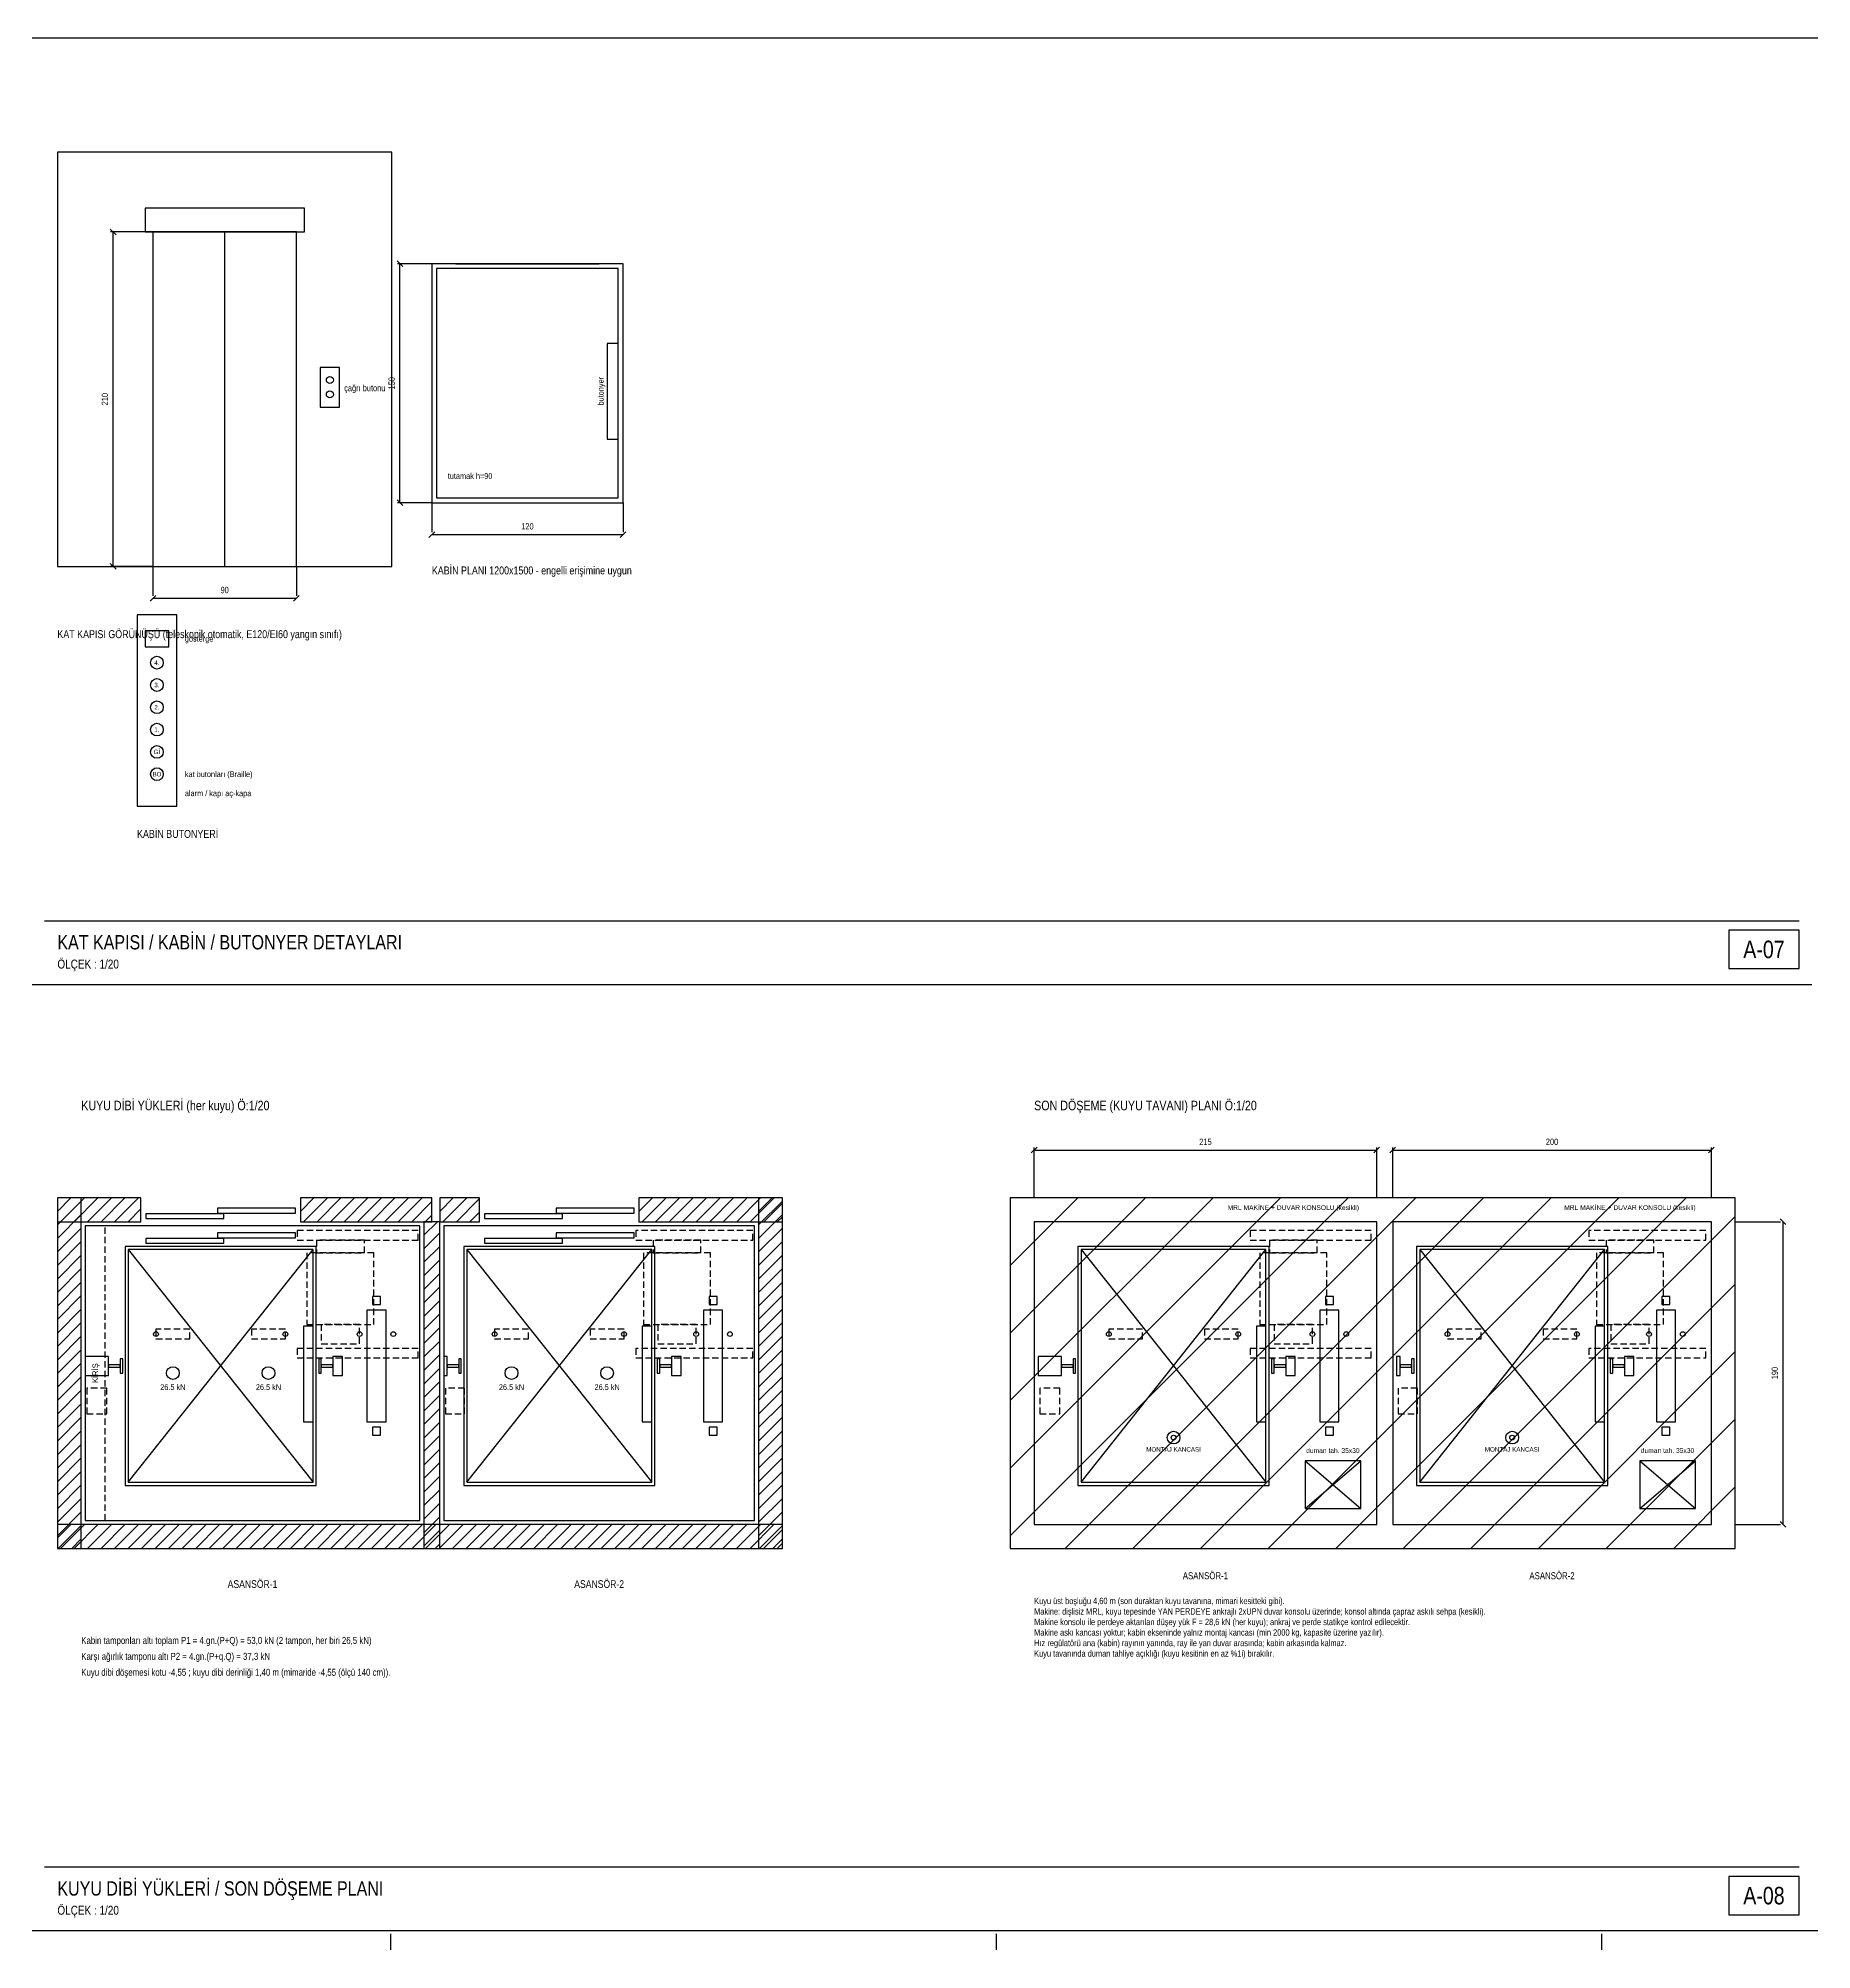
# Model space of a CAD drawing. Header units: centimetres. Extents: x 0 to 12547, y -30 to 2970.
# Drawn here: x 5247 to 8029, y -30 to 2970 of the extents above; entities that cross this region are included whole.
import ezdxf
from ezdxf.enums import TextEntityAlignment as Align

# ---------------------------------------------------------------- set-up
doc = ezdxf.new("R2010")
doc.units = ezdxf.units.CM
doc.linetypes.add('CENTER', pattern=[40, 25, -5, 5, -5])
doc.linetypes.add('DASHED', pattern=[15, 10, -5])
for name, color, linetype in [('SCOTT-ANTET', 4, 'CONTINUOUS'), ('SCOTT-BASLIK', 5, 'CONTINUOUS'), ('SCOTT-CERCEVE', 7, 'CONTINUOUS'), ('SCOTT-DUVAR', 7, 'CONTINUOUS'), ('SCOTT-EKSEN', 8, 'CENTER'), ('SCOTT-HALAT', 6, 'CONTINUOUS'), ('SCOTT-KA', 30, 'CONTINUOUS'), ('SCOTT-KABIN', 5, 'CONTINUOUS'), ('SCOTT-KAPI', 3, 'CONTINUOUS'), ('SCOTT-KIRIS', 1, 'DASHED'), ('SCOTT-MOTOR', 6, 'CONTINUOUS'), ('SCOTT-MOTOR-GIZLI', 6, 'DASHED'), ('SCOTT-OLCU', 3, 'CONTINUOUS'), ('SCOTT-RAY', 1, 'CONTINUOUS'), ('SCOTT-SIVA', 8, 'CONTINUOUS'), ('SCOTT-TARAMA', 8, 'CONTINUOUS'), ('SCOTT-YAZI', 4, 'CONTINUOUS'), ('SCOTT-YUK', 1, 'CONTINUOUS')]:
    doc.layers.add(name, color=color, linetype=linetype)
doc.styles.get("Standard").update_dxf_attribs({"font": 'arial.ttf', "width": 0.8})

msp = doc.modelspace()

# ---------------------------------------------------------------- linework, layer by layer
at = {"layer": 'SCOTT-ANTET'}
for p, q in [((5256.7, 1585), (8009.2, 1585)), ((5256.7, 100), (8009.2, 100))]:
    msp.add_line(p, q, dxfattribs=at)
for points in [[(7899.2, 1510), (8009.2, 1510), (8009.2, 1570), (7899.2, 1570)], [(7899.2, 25), (8009.2, 25), (8009.2, 85), (7899.2, 85)]]:
    msp.add_lwpolyline(points, close=True, dxfattribs=at)
at = {"layer": 'SCOTT-CERCEVE'}
msp.add_line((5236.7, 1485), (8029.2, 1485), dxfattribs=at)
for points in [[(0, 0), (12546.7, 0), (12546.7, 2970), (0, 2970)], [(100, 0), (12521.7, 0), (12521.7, 2970), (100, 2970)]]:
    msp.add_lwpolyline(points, close=True, dxfattribs=at)
at = {"layer": 'SCOTT-DUVAR'}
for points in [[(5276.7, 2141), (5801.7, 2141), (5801.7, 2791), (5276.7, 2791)], [(5276.7, 600), (5314.2, 600), (5314.2, 1150), (5276.7, 1150)], [(5276.7, 1112.5), (5407.9, 1112.5), (5407.9, 1150), (5276.7, 1150)], [(5657.9, 1112.5), (5864.2, 1112.5), (5864.2, 1150), (5657.9, 1150)], [(5876.7, 1112.5), (5939.2, 1112.5), (5939.2, 1150), (5876.7, 1150)], [(6189.2, 1112.5), (6414.2, 1112.5), (6414.2, 1150), (6189.2, 1150)], [(6376.7, 600), (6414.2, 600), (6414.2, 1150), (6376.7, 1150)], [(6771.7, 600), (7909.2, 600), (7909.2, 1150), (6771.7, 1150)], [(5851.7, 600), (5876.7, 600), (5876.7, 1112.5), (5851.7, 1112.5)], [(5276.7, 600), (6414.2, 600), (6414.2, 637.5), (5276.7, 637.5)]]:
    msp.add_lwpolyline(points, close=True, dxfattribs=at)
at = {"layer": 'SCOTT-EKSEN'}
for p, q in [((5800, -30), (5800, -5)), ((6750, -30), (6750, -5)), ((7700, -30), (7700, -5))]:
    msp.add_line(p, q, dxfattribs=at)
at = {"layer": 'SCOTT-HALAT'}
for centre in [(5431.4, 936.2), (5634.4, 936.2), (5750.8, 936.2), (5803.8, 936.2), (5962.7, 936.2), (6165.7, 936.2), (6278.9, 936.2), (6331.9, 936.2), (6926.4, 936.2), (7129.4, 936.2), (7245.8, 936.2), (7298.8, 936.2), (7457.7, 936.2), (7660.7, 936.2), (7773.9, 936.2), (7826.9, 936.2)]:
    msp.add_circle(centre, 3.75, dxfattribs=at)
at = {"layer": 'SCOTT-KA'}
for points in [[(5762.3, 798.8), (5792.3, 798.8), (5792.3, 973.8), (5762.3, 973.8)], [(6290.4, 798.8), (6320.4, 798.8), (6320.4, 973.8), (6290.4, 973.8)], [(7257.3, 798.8), (7287.3, 798.8), (7287.3, 973.8), (7257.3, 973.8)], [(7785.4, 798.8), (7815.4, 798.8), (7815.4, 973.8), (7785.4, 973.8)]]:
    msp.add_lwpolyline(points, close=True, dxfattribs=at)
at = {"layer": 'SCOTT-KABIN'}
for p, q in [((5871.7, 2466), (5871.7, 2466)), ((5387.9, 703.8), (5677.9, 1068.8)), ((5387.9, 1068.8), (5677.9, 703.8)), ((5919.2, 703.8), (6209.2, 1068.8)), ((5919.2, 1068.8), (6209.2, 703.8)), ((6882.9, 703.8), (7172.9, 1068.8)), ((6882.9, 1068.8), (7172.9, 703.8)), ((7414.2, 703.8), (7704.2, 1068.8)), ((7414.2, 1068.8), (7704.2, 703.8))]:
    msp.add_line(p, q, dxfattribs=at)
for points in [[(5864.2, 2241), (6164.2, 2241), (6164.2, 2616), (5864.2, 2616)], [(5871.7, 2248.5), (6156.7, 2248.5), (6156.7, 2608.5), (5871.7, 2608.5)], [(6139.2, 2341), (6156.7, 2341), (6156.7, 2491), (6139.2, 2491)], [(5401.7, 1765), (5464.2, 1765), (5464.2, 2065), (5401.7, 2065)], [(5414.2, 2015), (5451.7, 2015), (5451.7, 2040), (5414.2, 2040)], [(5382.9, 698.8), (5682.9, 698.8), (5682.9, 1073.8), (5382.9, 1073.8)], [(5387.9, 703.8), (5677.9, 703.8), (5677.9, 1068.8), (5387.9, 1068.8)], [(5914.2, 698.8), (6214.2, 698.8), (6214.2, 1073.8), (5914.2, 1073.8)], [(5919.2, 703.8), (6209.2, 703.8), (6209.2, 1068.8), (5919.2, 1068.8)], [(6877.9, 698.8), (7177.9, 698.8), (7177.9, 1073.8), (6877.9, 1073.8)], [(6882.9, 703.8), (7172.9, 703.8), (7172.9, 1068.8), (6882.9, 1068.8)], [(7409.2, 698.8), (7709.2, 698.8), (7709.2, 1073.8), (7409.2, 1073.8)], [(7414.2, 703.8), (7704.2, 703.8), (7704.2, 1068.8), (7414.2, 1068.8)], [(5662.9, 798.8), (5677.9, 798.8), (5677.9, 948.8), (5662.9, 948.8)], [(6194.2, 798.8), (6209.2, 798.8), (6209.2, 948.8), (6194.2, 948.8)], [(7157.9, 798.8), (7172.9, 798.8), (7172.9, 948.8), (7157.9, 948.8)], [(7689.2, 798.8), (7704.2, 798.8), (7704.2, 948.8), (7689.2, 948.8)]]:
    msp.add_lwpolyline(points, close=True, dxfattribs=at)
for centre in [(5432.9, 1990), (5432.9, 1955), (5432.9, 1920), (5432.9, 1885), (5432.9, 1850), (5432.9, 1815)]:
    msp.add_circle(centre, 10, dxfattribs=at)
at = {"layer": 'SCOTT-KAPI'}
for p, q in [((5539.2, 2141), (5539.2, 2666)), ((5901.7, 2616), (6126.7, 2616))]:
    msp.add_line(p, q, dxfattribs=at)
for points in [[(5414.2, 2666), (5664.2, 2666), (5664.2, 2703.5), (5414.2, 2703.5)], [(5426.7, 2141), (5651.7, 2141), (5651.7, 2666), (5426.7, 2666)], [(5689.2, 2391), (5719.2, 2391), (5719.2, 2453.5), (5689.2, 2453.5)], [(5415.4, 1117.5), (5537.9, 1117.5), (5537.9, 1125), (5415.4, 1125)], [(5527.9, 1126.2), (5650.4, 1126.2), (5650.4, 1133.8), (5527.9, 1133.8)], [(5946.7, 1117.5), (6069.2, 1117.5), (6069.2, 1125), (5946.7, 1125)], [(6059.2, 1126.2), (6181.7, 1126.2), (6181.7, 1133.8), (6059.2, 1133.8)], [(5415.4, 1078.8), (5537.9, 1078.8), (5537.9, 1086.2), (5415.4, 1086.2)], [(5527.9, 1087.5), (5650.4, 1087.5), (5650.4, 1095), (5527.9, 1095)], [(5946.7, 1078.8), (6069.2, 1078.8), (6069.2, 1086.2), (5946.7, 1086.2)], [(6059.2, 1087.5), (6181.7, 1087.5), (6181.7, 1095), (6059.2, 1095)]]:
    msp.add_lwpolyline(points, close=True, dxfattribs=at)
for centre in [(5704.2, 2433.5), (5704.2, 2411)]:
    msp.add_circle(centre, 5.5, dxfattribs=at)
at = {"layer": 'SCOTT-KIRIS'}
msp.add_lwpolyline([(5320.4, 643.8), (5351.7, 643.8), (5351.7, 1106.2), (5320.4, 1106.2)], close=True, dxfattribs=at)
at = {"layer": 'SCOTT-MOTOR'}
for p, q in [((7234.2, 662.5), (7321.7, 737.5)), ((7234.2, 737.5), (7321.7, 662.5)), ((7759.2, 662.5), (7846.7, 737.5)), ((7759.2, 737.5), (7846.7, 662.5))]:
    msp.add_line(p, q, dxfattribs=at)
for points in [[(7234.2, 662.5), (7321.7, 662.5), (7321.7, 737.5), (7234.2, 737.5)], [(7759.2, 662.5), (7846.7, 662.5), (7846.7, 737.5), (7759.2, 737.5)]]:
    msp.add_lwpolyline(points, close=True, dxfattribs=at)
for centre, radius in [((7027.9, 773.8), 10), ((7559.2, 773.8), 10), ((7027.9, 773.8), 3.75), ((7559.2, 773.8), 3.75)]:
    msp.add_circle(centre, radius, dxfattribs=at)
at = {"layer": 'SCOTT-MOTOR-GIZLI'}
for points in [[(5652.9, 1083.8), (5842.9, 1083.8), (5842.9, 1098.8), (5652.9, 1098.8)], [(5683.3, 1063.8), (5758.3, 1063.8), (5758.3, 1083.8), (5683.3, 1083.8)], [(6184.2, 1083.8), (6367.9, 1083.8), (6367.9, 1098.8), (6184.2, 1098.8)], [(6211.4, 1063.8), (6286.4, 1063.8), (6286.4, 1083.8), (6211.4, 1083.8)], [(7147.9, 1083.8), (7337.9, 1083.8), (7337.9, 1098.8), (7147.9, 1098.8)], [(7178.3, 1063.8), (7253.3, 1063.8), (7253.3, 1083.8), (7178.3, 1083.8)], [(7679.2, 1083.8), (7862.9, 1083.8), (7862.9, 1098.8), (7679.2, 1098.8)], [(7706.4, 1063.8), (7781.4, 1063.8), (7781.4, 1083.8), (7706.4, 1083.8)], [(5668.3, 951.2), (5773.3, 951.2), (5773.3, 1063.8), (5668.3, 1063.8)], [(6196.4, 951.2), (6301.4, 951.2), (6301.4, 1063.8), (6196.4, 1063.8)], [(7163.3, 951.2), (7268.3, 951.2), (7268.3, 1063.8), (7163.3, 1063.8)], [(7691.4, 951.2), (7796.4, 951.2), (7796.4, 1063.8), (7691.4, 1063.8)], [(5431.4, 928.8), (5484.4, 928.8), (5484.4, 943.8), (5431.4, 943.8)], [(5581.4, 928.8), (5634.4, 928.8), (5634.4, 943.8), (5581.4, 943.8)], [(5690.8, 921.2), (5750.8, 921.2), (5750.8, 951.2), (5690.8, 951.2)], [(5962.7, 928.8), (6015.7, 928.8), (6015.7, 943.8), (5962.7, 943.8)], [(6112.7, 928.8), (6165.7, 928.8), (6165.7, 943.8), (6112.7, 943.8)], [(6218.9, 921.2), (6278.9, 921.2), (6278.9, 951.2), (6218.9, 951.2)], [(6926.4, 928.8), (6979.4, 928.8), (6979.4, 943.8), (6926.4, 943.8)], [(7076.4, 928.8), (7129.4, 928.8), (7129.4, 943.8), (7076.4, 943.8)], [(7185.8, 921.2), (7245.8, 921.2), (7245.8, 951.2), (7185.8, 951.2)], [(7457.7, 928.8), (7510.7, 928.8), (7510.7, 943.8), (7457.7, 943.8)], [(7607.7, 928.8), (7660.7, 928.8), (7660.7, 943.8), (7607.7, 943.8)], [(7713.9, 921.2), (7773.9, 921.2), (7773.9, 951.2), (7713.9, 951.2)], [(5652.9, 898.8), (5842.9, 898.8), (5842.9, 913.8), (5652.9, 913.8)], [(6184.2, 898.8), (6367.9, 898.8), (6367.9, 913.8), (6184.2, 913.8)], [(7147.9, 898.8), (7337.9, 898.8), (7337.9, 913.8), (7147.9, 913.8)], [(7679.2, 898.8), (7862.9, 898.8), (7862.9, 913.8), (7679.2, 913.8)], [(5322.9, 811.2), (5354.4, 811.2), (5354.4, 851.2), (5322.9, 851.2)], [(5885.4, 811.2), (5915.4, 811.2), (5915.4, 851.2), (5885.4, 851.2)], [(6817.9, 811.2), (6849.4, 811.2), (6849.4, 851.2), (6817.9, 851.2)], [(7380.4, 811.2), (7410.4, 811.2), (7410.4, 851.2), (7380.4, 851.2)]]:
    msp.add_lwpolyline(points, close=True, dxfattribs=at)
at = {"layer": 'SCOTT-OLCU'}
for p, q in [((5368.7, 2661.5), (5359.7, 2670.5)), ((5426.7, 2666), (5360.2, 2666)), ((5364.2, 2141), (5364.2, 2666)), ((5818.7, 2611.5), (5809.7, 2620.5)), ((5864.2, 2616), (5810.2, 2616)), ((5814.2, 2241), (5814.2, 2616)), ((5818.7, 2236.5), (5809.7, 2245.5)), ((5864.2, 2241), (5810.2, 2241)), ((5864.2, 2241), (5864.2, 2195)), ((6164.2, 2241), (6164.2, 2195)), ((5859.7, 2186.5), (5868.7, 2195.5)), ((5864.2, 2191), (6164.2, 2191)), ((6159.7, 2186.5), (6168.7, 2195.5)), ((5368.7, 2136.5), (5359.7, 2145.5)), ((5426.7, 2141), (5360.2, 2141)), ((5426.7, 2141), (5426.7, 2095)), ((5651.7, 2141), (5651.7, 2095)), ((5422.2, 2086.5), (5431.2, 2095.5)), ((5426.7, 2091), (5651.7, 2091)), ((5647.2, 2086.5), (5656.2, 2095.5)), ((6804.7, 1220.5), (6813.7, 1229.5)), ((6809.2, 1150), (6809.2, 1229)), ((6809.2, 1225), (7346.7, 1225)), ((7342.2, 1220.5), (7351.2, 1229.5)), ((7346.7, 1150), (7346.7, 1229)), ((7367.2, 1220.5), (7376.2, 1229.5)), ((7371.7, 1150), (7371.7, 1229)), ((7371.7, 1225), (7871.7, 1225)), ((7867.2, 1220.5), (7876.2, 1229.5)), ((7871.7, 1150), (7871.7, 1229)), ((7909.2, 1112.5), (7980.2, 1112.5)), ((7988.7, 1108), (7979.7, 1117)), ((7984.2, 637.5), (7984.2, 1112.5)), ((7909.2, 637.5), (7980.2, 637.5)), ((7988.7, 633), (7979.7, 642))]:
    msp.add_line(p, q, dxfattribs=at)
at = {"layer": 'SCOTT-RAY'}
for points in [[(5771.1, 982.5), (5783.6, 982.5), (5783.6, 995), (5771.1, 995)], [(6299.2, 982.5), (6311.7, 982.5), (6311.7, 995), (6299.2, 995)], [(7266.1, 982.5), (7278.6, 982.5), (7278.6, 995), (7266.1, 995)], [(7794.2, 982.5), (7806.7, 982.5), (7806.7, 995), (7794.2, 995)], [(5320.4, 871.2), (5356.9, 871.2), (5356.9, 901.2), (5320.4, 901.2)], [(5708.9, 871.2), (5723.9, 871.2), (5723.9, 901.2), (5708.9, 901.2)], [(5882.9, 871.2), (5888.2, 871.2), (5888.2, 901.2), (5882.9, 901.2)], [(6240.2, 871.2), (6255.2, 871.2), (6255.2, 901.2), (6240.2, 901.2)], [(6815.4, 871.2), (6851.9, 871.2), (6851.9, 901.2), (6815.4, 901.2)], [(7203.9, 871.2), (7218.9, 871.2), (7218.9, 901.2), (7203.9, 901.2)], [(7377.9, 871.2), (7383.2, 871.2), (7383.2, 901.2), (7377.9, 901.2)], [(7735.2, 871.2), (7750.2, 871.2), (7750.2, 901.2), (7735.2, 901.2)], [(5356.9, 884.2), (5375.2, 884.2), (5375.2, 888.2), (5356.9, 888.2)], [(5375.2, 875.1), (5379.2, 875.1), (5379.2, 897.4), (5375.2, 897.4)], [(5686.7, 875.1), (5690.7, 875.1), (5690.7, 897.4), (5686.7, 897.4)], [(5690.7, 884.2), (5708.9, 884.2), (5708.9, 888.2), (5690.7, 888.2)], [(5888.2, 884.2), (5906.4, 884.2), (5906.4, 888.2), (5888.2, 888.2)], [(5906.4, 875.1), (5910.4, 875.1), (5910.4, 897.4), (5906.4, 897.4)], [(6217.9, 875.1), (6221.9, 875.1), (6221.9, 897.4), (6217.9, 897.4)], [(6221.9, 884.2), (6240.2, 884.2), (6240.2, 888.2), (6221.9, 888.2)], [(6851.9, 884.2), (6870.2, 884.2), (6870.2, 888.2), (6851.9, 888.2)], [(6870.2, 875.1), (6874.2, 875.1), (6874.2, 897.4), (6870.2, 897.4)], [(7181.7, 875.1), (7185.7, 875.1), (7185.7, 897.4), (7181.7, 897.4)], [(7185.7, 884.2), (7203.9, 884.2), (7203.9, 888.2), (7185.7, 888.2)], [(7383.2, 884.2), (7401.4, 884.2), (7401.4, 888.2), (7383.2, 888.2)], [(7401.4, 875.1), (7405.4, 875.1), (7405.4, 897.4), (7401.4, 897.4)], [(7712.9, 875.1), (7716.9, 875.1), (7716.9, 897.4), (7712.9, 897.4)], [(7716.9, 884.2), (7735.2, 884.2), (7735.2, 888.2), (7716.9, 888.2)], [(5771.1, 777.5), (5783.6, 777.5), (5783.6, 790), (5771.1, 790)], [(6299.2, 777.5), (6311.7, 777.5), (6311.7, 790), (6299.2, 790)], [(7266.1, 777.5), (7278.6, 777.5), (7278.6, 790), (7266.1, 790)], [(7794.2, 777.5), (7806.7, 777.5), (7806.7, 790), (7794.2, 790)]]:
    msp.add_lwpolyline(points, close=True, dxfattribs=at)
at = {"layer": 'SCOTT-SIVA'}
for points in [[(6809.2, 637.5), (7346.7, 637.5), (7346.7, 1112.5), (6809.2, 1112.5)], [(7371.7, 637.5), (7871.7, 637.5), (7871.7, 1112.5), (7371.7, 1112.5)], [(5320.4, 643.8), (5845.4, 643.8), (5845.4, 1106.2), (5320.4, 1106.2)], [(5882.9, 643.8), (6370.4, 643.8), (6370.4, 1106.2), (5882.9, 1106.2)]]:
    msp.add_lwpolyline(points, close=True, dxfattribs=at)
at = {"layer": 'SCOTT-TARAMA'}
for p, q in [((5276.7, 1128.8), (5297.9, 1150)), ((5276.7, 1128.8), (5297.9, 1150)), ((5276.7, 1107.6), (5314.2, 1145.1)), ((5281.6, 1112.5), (5319.1, 1150)), ((5302.8, 1112.5), (5340.3, 1150)), ((5324, 1112.5), (5361.5, 1150)), ((5345.2, 1112.5), (5382.7, 1150)), ((5366.5, 1112.5), (5404, 1150)), ((5657.9, 1128.8), (5679.1, 1150)), ((5662.9, 1112.5), (5700.4, 1150)), ((5684.1, 1112.5), (5721.6, 1150)), ((5705.3, 1112.5), (5742.8, 1150)), ((5726.5, 1112.5), (5764, 1150)), ((5747.7, 1112.5), (5785.2, 1150)), ((5768.9, 1112.5), (5806.4, 1150)), ((5790.1, 1112.5), (5827.6, 1150)), ((5811.3, 1112.5), (5848.8, 1150)), ((5832.6, 1112.5), (5864.2, 1144.1)), ((5876.7, 1128.8), (5897.9, 1150)), ((5881.6, 1112.5), (5919.1, 1150)), ((5902.8, 1112.5), (5939.2, 1148.9)), ((6189.2, 1128.8), (6210.4, 1150)), ((6194.1, 1112.5), (6231.6, 1150)), ((6215.3, 1112.5), (6252.8, 1150)), ((6236.5, 1112.5), (6274, 1150)), ((6257.7, 1112.5), (6295.2, 1150)), ((6279, 1112.5), (6316.5, 1150)), ((6300.2, 1112.5), (6337.7, 1150)), ((6321.4, 1112.5), (6358.9, 1150)), ((6342.6, 1112.5), (6380.1, 1150)), ((6363.8, 1112.5), (6401.3, 1150)), ((6376.7, 1128.8), (6397.9, 1150)), ((6376.7, 1107.6), (6414.2, 1145.1)), ((6385, 1112.5), (6414.2, 1141.7)), ((6771.7, 1043.9), (6877.7, 1150)), ((6771.7, 937.9), (6983.8, 1150)), ((6771.7, 831.8), (7089.9, 1150)), ((6771.7, 725.7), (7195.9, 1150)), ((6771.7, 619.7), (7302, 1150)), ((6858.1, 600), (7408.1, 1150)), ((6964.1, 600), (7514.1, 1150)), ((7070.2, 600), (7620.2, 1150)), ((7176.3, 600), (7726.3, 1150)), ((7282.3, 600), (7832.3, 1150)), ((5276.7, 1086.4), (5314.2, 1123.9)), ((5387.7, 1112.5), (5407.9, 1132.8)), ((5851.7, 1091.3), (5872.9, 1112.5)), ((5853.8, 1112.5), (5864.2, 1122.9)), ((5924, 1112.5), (5939.2, 1127.6)), ((6376.7, 1086.4), (6414.2, 1123.9)), ((6406.2, 1112.5), (6414.2, 1120.4)), ((7388.4, 600), (7909.2, 1120.8)), ((5276.7, 1065.1), (5314.2, 1102.6)), ((5276.7, 1043.9), (5314.2, 1081.4)), ((5851.7, 1070.1), (5876.7, 1095.1)), ((6376.7, 1065.1), (6414.2, 1102.6)), ((6376.7, 1043.9), (6414.2, 1081.4)), ((5276.7, 1022.7), (5314.2, 1060.2)), ((5851.7, 1048.9), (5876.7, 1073.9)), ((5851.7, 1027.6), (5876.7, 1052.6)), ((6376.7, 1022.7), (6414.2, 1060.2)), ((5276.7, 1001.5), (5314.2, 1039)), ((5851.7, 1006.4), (5876.7, 1031.4)), ((6376.7, 1001.5), (6414.2, 1039)), ((5276.7, 980.3), (5314.2, 1017.8)), ((5276.7, 959.1), (5314.2, 996.6)), ((5851.7, 985.2), (5876.7, 1010.2)), ((6376.7, 980.3), (6414.2, 1017.8)), ((6376.7, 959.1), (6414.2, 996.6)), ((7494.5, 600), (7909.2, 1014.7)), ((5276.7, 937.9), (5314.2, 975.4)), ((5851.7, 964), (5876.7, 989)), ((5851.7, 942.8), (5876.7, 967.8)), ((6376.7, 937.9), (6414.2, 975.4)), ((5276.7, 916.7), (5314.2, 954.2)), ((5276.7, 895.4), (5314.2, 932.9)), ((5851.7, 921.6), (5876.7, 946.6)), ((6376.7, 916.7), (6414.2, 954.2)), ((6376.7, 895.4), (6414.2, 932.9)), ((5276.7, 874.2), (5314.2, 911.7)), ((5851.7, 900.4), (5876.7, 925.4)), ((5851.7, 879.2), (5876.7, 904.2)), ((6376.7, 874.2), (6414.2, 911.7)), ((7600.5, 600), (7909.2, 908.7)), ((5276.7, 853), (5314.2, 890.5)), ((5851.7, 857.9), (5876.7, 882.9)), ((6376.7, 853), (6414.2, 890.5)), ((5276.7, 831.8), (5314.2, 869.3)), ((5276.7, 810.6), (5314.2, 848.1)), ((5851.7, 836.7), (5876.7, 861.7)), ((5851.7, 815.5), (5876.7, 840.5)), ((6376.7, 831.8), (6414.2, 869.3)), ((6376.7, 810.6), (6414.2, 848.1)), ((5276.7, 789.4), (5314.2, 826.9)), ((5851.7, 794.3), (5876.7, 819.3)), ((6376.7, 789.4), (6414.2, 826.9)), ((5276.7, 768.2), (5314.2, 805.7)), ((5276.7, 747), (5314.2, 784.5)), ((5851.7, 773.1), (5876.7, 798.1)), ((6376.7, 768.2), (6414.2, 805.7)), ((6376.7, 747), (6414.2, 784.5)), ((7706.6, 600), (7909.2, 802.6)), ((5276.7, 725.7), (5314.2, 763.2)), ((5851.7, 751.9), (5876.7, 776.9)), ((5851.7, 730.7), (5876.7, 755.7)), ((6376.7, 725.7), (6414.2, 763.2)), ((5276.7, 704.5), (5314.2, 742)), ((5276.7, 683.3), (5314.2, 720.8)), ((5851.7, 709.5), (5876.7, 734.5)), ((6376.7, 704.5), (6414.2, 742)), ((6376.7, 683.3), (6414.2, 720.8)), ((5276.7, 662.1), (5314.2, 699.6)), ((5851.7, 688.2), (5876.7, 713.2)), ((5851.7, 667), (5876.7, 692)), ((6376.7, 662.1), (6414.2, 699.6)), ((7812.7, 600), (7909.2, 696.5)), ((5276.7, 640.9), (5314.2, 678.4)), ((5851.7, 645.8), (5876.7, 670.8)), ((6376.7, 640.9), (6414.2, 678.4)), ((5276.7, 619.7), (5314.2, 657.2)), ((5276.7, 616.3), (5297.9, 637.5)), ((5278.2, 600), (5314.2, 636)), ((5281.6, 600), (5319.1, 637.5)), ((5302.8, 600), (5340.3, 637.5)), ((5324, 600), (5361.5, 637.5)), ((5345.2, 600), (5382.7, 637.5)), ((5366.5, 600), (5404, 637.5)), ((5387.7, 600), (5425.2, 637.5)), ((5408.9, 600), (5446.4, 637.5)), ((5430.1, 600), (5467.6, 637.5)), ((5451.3, 600), (5488.8, 637.5)), ((5472.5, 600), (5510, 637.5)), ((5493.7, 600), (5531.2, 637.5)), ((5514.9, 600), (5552.4, 637.5)), ((5536.2, 600), (5573.7, 637.5)), ((5557.4, 600), (5594.9, 637.5)), ((5578.6, 600), (5616.1, 637.5)), ((5599.8, 600), (5637.3, 637.5)), ((5621, 600), (5658.5, 637.5)), ((5642.2, 600), (5679.7, 637.5)), ((5663.4, 600), (5700.9, 637.5)), ((5684.7, 600), (5722.2, 637.5)), ((5705.9, 600), (5743.4, 637.5)), ((5727.1, 600), (5764.6, 637.5)), ((5748.3, 600), (5785.8, 637.5)), ((5769.5, 600), (5807, 637.5)), ((5790.7, 600), (5828.2, 637.5)), ((5811.9, 600), (5849.4, 637.5)), ((5833.1, 600), (5870.6, 637.5)), ((5851.7, 624.6), (5876.7, 649.6)), ((5854.4, 600), (5891.9, 637.5)), ((5875.6, 600), (5913.1, 637.5)), ((5896.8, 600), (5934.3, 637.5)), ((5918, 600), (5955.5, 637.5)), ((5939.2, 600), (5976.7, 637.5)), ((5960.4, 600), (5997.9, 637.5)), ((5981.6, 600), (6019.1, 637.5)), ((6002.8, 600), (6040.3, 637.5)), ((6024.1, 600), (6061.6, 637.5)), ((6045.3, 600), (6082.8, 637.5)), ((6066.5, 600), (6104, 637.5)), ((6087.7, 600), (6125.2, 637.5)), ((6108.9, 600), (6146.4, 637.5)), ((6130.1, 600), (6167.6, 637.5)), ((6151.3, 600), (6188.8, 637.5)), ((6172.6, 600), (6210.1, 637.5)), ((6193.8, 600), (6231.3, 637.5)), ((6215, 600), (6252.5, 637.5)), ((6236.2, 600), (6273.7, 637.5)), ((6257.4, 600), (6294.9, 637.5)), ((6278.6, 600), (6316.1, 637.5)), ((6299.8, 600), (6337.3, 637.5)), ((6321, 600), (6358.5, 637.5)), ((6342.3, 600), (6379.8, 637.5)), ((6363.5, 600), (6401, 637.5)), ((6376.7, 619.7), (6414.2, 657.2)), ((6378.2, 600), (6414.2, 636)), ((5299.4, 600), (5314.2, 614.7)), ((5851.7, 603.4), (5876.7, 628.4)), ((5869.5, 600), (5876.7, 607.2)), ((6384.7, 600), (6414.2, 629.5)), ((6399.4, 600), (6414.2, 614.7)), ((6405.9, 600), (6414.2, 608.3))]:
    msp.add_line(p, q, dxfattribs=at)
at = {"layer": 'SCOTT-YUK'}
for centre in [(5457.9, 875), (5607.9, 875), (5989.2, 875), (6139.2, 875)]:
    msp.add_circle(centre, 10, dxfattribs=at)

# ---------------------------------------------------------------- texts
at = {"layer": 'SCOTT-ANTET', "width": 0.8}
for s, p in [('A-07', (7954.2, 1540)), ('A-08', (7954.2, 55))]:
    msp.add_text(s, height=27.5, dxfattribs=at).set_placement(p, align=Align.MIDDLE_CENTER)
for p in [(5276.7, 1510), (5276.7, 25)]:
    msp.add_text('ÖLÇEK : 1/20', height=14, dxfattribs=at).set_placement(p)
at = {"layer": 'SCOTT-BASLIK', "width": 0.8}
for s, height, p in [('KABİN PLANI 1200x1500 - engelli erişimine uygun', 12.5, (5864.2, 2128.5)), ('KAT KAPISI GÖRÜNÜŞÜ (teleskopik otomatik, E120/EI60 yangın sınıfı)', 12.5, (5276.7, 2028.5)), ('KABİN BUTONYERİ', 12.5, (5401.7, 1715)), ('KAT KAPISI / KABİN / BUTONYER DETAYLARI', 22.5, (5276.7, 1540)), ('KUYU DİBİ YÜKLERİ (her kuyu) Ö:1/20', 15, (5314.2, 1287.5)), ('SON DÖŞEME (KUYU TAVANI) PLANI Ö:1/20', 15, (6809.2, 1287.5)), ('KUYU DİBİ YÜKLERİ / SON DÖŞEME PLANI', 22.5, (5276.7, 55))]:
    msp.add_text(s, height=height, dxfattribs=at).set_placement(p)
for s, height, p in [('ASANSÖR-1', 12.1, (5582.9, 550)), ('ASANSÖR-2', 12.1, (6126.7, 550)), ('ASANSÖR-1', 11, (7077.9, 562.5)), ('ASANSÖR-2', 11, (7621.7, 562.5))]:
    msp.add_text(s, height=height, dxfattribs=at).set_placement(p, align=Align.TOP_CENTER)
at = {"layer": 'SCOTT-KIRIS', "width": 0.8}
msp.add_text('KİRİŞ', height=8.8, rotation=90, dxfattribs=at).set_placement((5336.1, 875), align=Align.MIDDLE_CENTER)
at = {"layer": 'SCOTT-MOTOR', "width": 0.8}
for s, p in [('MRL MAKİNE + DUVAR KONSOLU (kesikli)', (7215.8, 1128.8)), ('MRL MAKİNE + DUVAR KONSOLU (kesikli)', (7743.9, 1128.8)), ('duman tah. 35x30', (7277.9, 747.5)), ('duman tah. 35x30', (7802.9, 747.5))]:
    msp.add_text(s, height=7.5, dxfattribs=at).set_placement(p, align=Align.BOTTOM_CENTER)
for p in [(7027.9, 758.8), (7559.2, 758.8)]:
    msp.add_text('MONTAJ KANCASI', height=7, dxfattribs=at).set_placement(p, align=Align.TOP_CENTER)
at = {"layer": 'SCOTT-OLCU', "width": 0.8}
for s, p in [('150', (5809.2, 2428.5)), ('210', (5359.2, 2403.5)), ('190', (7979.2, 875))]:
    msp.add_text(s, height=10, rotation=90, dxfattribs=at).set_placement(p, align=Align.BOTTOM_CENTER)
for s, p in [('120', (6014.2, 2196)), ('90', (5539.2, 2096)), ('215', (7077.9, 1230)), ('200', (7621.7, 1230))]:
    msp.add_text(s, height=10, dxfattribs=at).set_placement(p, align=Align.BOTTOM_CENTER)
at = {"layer": 'SCOTT-YAZI', "width": 0.8}
msp.add_text('butonyer', height=9, rotation=90, dxfattribs=at).set_placement((6129.2, 2416), align=Align.MIDDLE_CENTER)
for s, height, p in [('çağrı butonu', 10, (5726.7, 2421)), ('gösterge', 9, (5476.7, 2027.5)), ('kat butonları (Braille)', 9, (5476.7, 1815)), ('alarm / kapı aç-kapa', 9, (5476.7, 1785))]:
    msp.add_text(s, height=height, dxfattribs=at).set_placement(p, align=Align.MIDDLE_LEFT)
for s, height, p in [('tutamak h=90', 9, (5889.2, 2278.5)), ('Kuyu üst boşluğu 4,60 m (son duraktan kuyu tavanına, mimari kesitteki gibi).', 10, (6809.2, 512.5)), ('Makine: dişlisiz MRL, kuyu tepesinde YAN PERDEYE ankrajlı 2xUPN duvar konsolu üzerinde; konsol altında çapraz askılı sehpa (kesikli).', 10, (6809.2, 496)), ('Makine konsolu ile perdeye aktarılan düşey yük F = 28,6 kN (her kuyu); ankraj ve perde statikçe kontrol edilecektir.', 10, (6809.2, 479.5)), ('Kabin tamponları altı toplam P1 = 4.gn.(P+Q) = 53,0 kN (2 tampon, her biri 26,5 kN)', 11, (5314.2, 450)), ('Makine askı kancası yoktur; kabin ekseninde yalnız montaj kancası (min 2000 kg, kapasite üzerine yazılır).', 10, (6809.2, 463)), ('Hız regülatörü ana (kabin) rayının yanında, ray ile yan duvar arasında; kabin arkasında kalmaz.', 10, (6809.2, 446.5)), ('Karşı ağırlık tamponu altı P2 = 4.gn.(P+q.Q) = 37,3 kN', 11, (5314.2, 425)), ('Kuyu tavanında duman tahliye açıklığı (kuyu kesitinin en az %1i) bırakılır.', 10, (6809.2, 430)), ('Kuyu dibi döşemesi kotu -4,55 ; kuyu dibi derinliği 1,40 m (mimaride -4,55 (ölçü 140 cm)).', 11, (5314.2, 400))]:
    msp.add_text(s, height=height, dxfattribs=at).set_placement(p)
for s, p in [('4.', (5432.9, 1990)), ('3.', (5432.9, 1955)), ('2.', (5432.9, 1920)), ('1.', (5432.9, 1885)), ('Gİ', (5432.9, 1850)), ('BO', (5432.9, 1815))]:
    msp.add_text(s, height=7, dxfattribs=at).set_placement(p, align=Align.MIDDLE_CENTER)
at = {"layer": 'SCOTT-YUK', "width": 0.8}
for p in [(5457.9, 857.5), (5607.9, 857.5), (5989.2, 857.5), (6139.2, 857.5)]:
    msp.add_text('26.5 kN', height=9, dxfattribs=at).set_placement(p, align=Align.TOP_CENTER)

doc.saveas('drawing.dxf')
